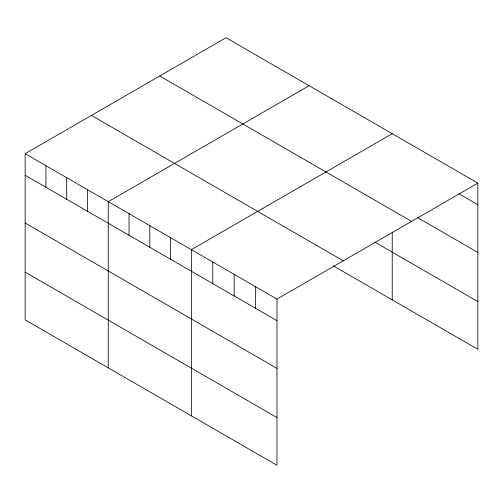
<?xml version="1.0" encoding="UTF-8"?>
<svg xmlns="http://www.w3.org/2000/svg" width="503" height="503" viewBox="0 0 503 503"><rect width="100%" height="100%" fill="white"/><g stroke="black" fill="none" stroke-linecap="round" stroke-linejoin="round"><path stroke-width="0.75" d="M25.15 153.692L276.983 299.09L276.983 465.275L25.15 319.877L25.15 153.692L226.017 37.725L477.85 183.123L477.85 349.308L333.25 265.823M309.119 85.705L108.258 201.678L108.258 367.856M392.227 133.685L191.36 249.658L191.36 415.843M276.983 299.09L477.85 183.123M459.12 193.9L477.85 204.715M417.647 217.667L477.85 252.431M159.728 75.997L411.567 221.389M374.798 242.094L477.85 301.593M91.433 115.426L343.272 260.818M25.15 175.283L276.983 320.681M25.15 222.999L276.983 368.397M25.15 272.161L276.983 417.559M392.227 232.185L392.227 299.87M255.581 286.729L255.581 308.32M234.172 274.374L234.172 295.965M212.769 262.013L212.769 283.604M170.586 237.661L170.586 259.252M149.806 225.665L149.806 247.256M129.032 213.668L129.032 235.259M87.478 189.681L87.478 211.273M66.704 177.685L66.704 199.276M45.924 165.688L45.924 187.279"/></g></svg>
